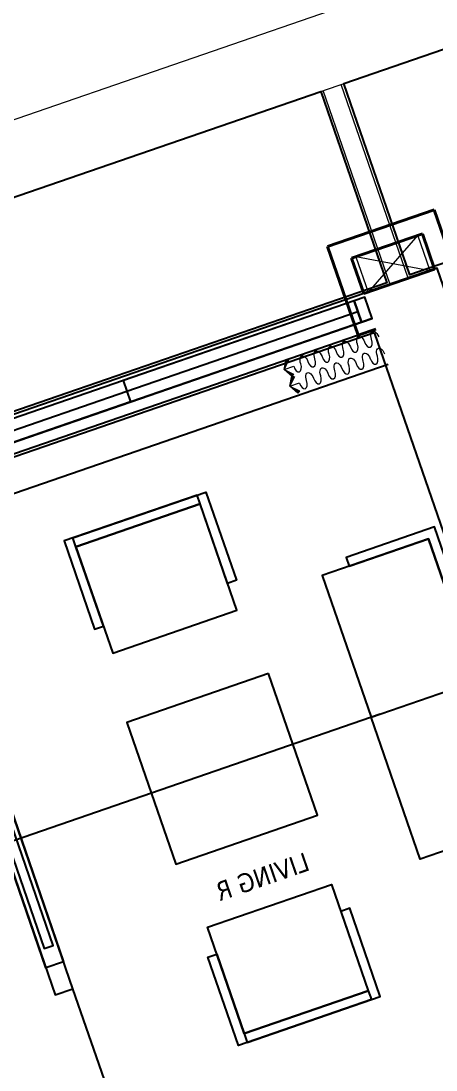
# Model space of a CAD drawing. Header units: millimetres. Extents: x -361702973 to 361248309, y -356458554 to 356543577.
# Drawn here: x 77206 to 79418, y 44009 to 49607 of the extents above; entities that cross this region are included whole.
import ezdxf

# ---------------------------------------------------------------- set-up
doc = ezdxf.new("R2010")
doc.units = ezdxf.units.MM
doc.header["$LTSCALE"] = 100
doc.header["$MEASUREMENT"] = 0
doc.linetypes.add('ACAD_ISO03W100', pattern=[30, 12, -18])
doc.linetypes.add('HIDDEN', pattern=[0.375, 0.25, -0.125])
for name, color, linetype in [('1VinaPVC-Text', 9, 'Continuous'), ('A-ANNO-ROOM', 50, 'Continuous'), ('A-WALL-FNSH', 11, 'Continuous'), ('dien tich thong thuy', 3, 'Continuous'), ('IDEA - dim', 251, 'Continuous'), ('KT-Net manh', 139, 'Continuous')]:
    doc.layers.add(name, color=color, linetype=linetype)
for name, color, linetype, lineweight in [('AUDIT_I_220808132811-11', 7, 'Continuous', 9), ('CIC36 net manh', 8, 'Continuous', 9), ('KT-Kich thuoc', 159, 'Continuous', 18), ('KT-lomo nuoc', 3, 'HIDDEN', 5), ('KT-Net cat', 1, 'Continuous', 40)]:
    doc.layers.add(name, color=color, linetype=linetype, lineweight=lineweight)
doc.styles.add('220126_HDN_HBA typical plan$0$211210_HDN_HBA_TYPICAL PLAN CORE OPT 1$0$HBA-Text', font='GOTHIC.TTF')
doc.styles.add('Tahoma', font='tahoma.ttf')

# ---------------------------------------------------------------- blocks, each defined once
blk = doc.blocks.new('A$C418F5BC8')
at = {"layer": 'A-ANNO-ROOM', "insert": (648.1133449638728, 1090.790118377889), "char_height": 600, "attachment_point": 2, "rotation": 50.44882673977027, "style": '220126_HDN_HBA typical plan$0$211210_HDN_HBA_TYPICAL PLAN CORE OPT 1$0$HBA-Text'}
blk.add_mtext_dynamic_manual_height_columns('SL-S', width=722857412.8743668, gutter_width=9765.624999999996, heights=[0], dxfattribs=at)
blk = doc.blocks.new('A$C1AAC5519')
at = {"layer": 'A-ANNO-ROOM', "insert": (772.955269176513, 1216.574747113511), "char_height": 600, "attachment_point": 2, "rotation": 50.44882673977027, "style": '220126_HDN_HBA typical plan$0$211210_HDN_HBA_TYPICAL PLAN CORE OPT 1$0$HBA-Text'}
blk.add_mtext_dynamic_manual_height_columns('1-BR', width=722857412.8743668, gutter_width=9765.624999999996, heights=[0], dxfattribs=at)
blk = doc.blocks.new('A$C2A6C5140')
at = {"layer": 'A-ANNO-ROOM', "insert": (731.4497625969816, 1190.0169191678, 0.0003277973379295924), "char_height": 600, "attachment_point": 2, "rotation": 50.44882673977027, "style": '220126_HDN_HBA typical plan$0$211210_HDN_HBA_TYPICAL PLAN CORE OPT 1$0$HBA-Text'}
blk.add_mtext_dynamic_manual_height_columns('2-BR', width=722857412.8743668, gutter_width=9765.624999999996, heights=[0], dxfattribs=at)
blk = doc.blocks.new('A$C5388591E')
at = {"layer": 'A-ANNO-ROOM', "insert": (894.3001998505497, 842.1987865094561, 0.0004622000541105721), "char_height": 600, "attachment_point": 2, "rotation": 1.4064704596368105, "style": '220126_HDN_HBA typical plan$0$211210_HDN_HBA_TYPICAL PLAN CORE OPT 1$0$HBA-Text'}
blk.add_mtext_dynamic_manual_height_columns('3-BR', width=722857412.8743668, gutter_width=9765.624999999996, heights=[0], dxfattribs=at)
blk = doc.blocks.new('A$C21AF0CCA')
at = {"layer": 'A-ANNO-ROOM', "insert": (1197.56892258345, 814.6835720778872), "char_height": 600, "attachment_point": 2, "rotation": 0.10542954816276216, "style": '220126_HDN_HBA typical plan$0$211210_HDN_HBA_TYPICAL PLAN CORE OPT 1$0$HBA-Text'}
blk.add_mtext_dynamic_manual_height_columns('1-BR+', width=722857412.8743668, gutter_width=9765.624999999996, heights=[0], dxfattribs=at)
blk = doc.blocks.new('stdo')
at = {"layer": 'KT-Net manh'}
blk.add_lwpolyline([(3434.999999999956, -10514.99999999997), (4135.000000000015, -10515.00000000001), (4134.999999999993, -1100), (4149.999999999956, -1100.000000000728)], dxfattribs=at)
blk = doc.blocks.new('*U150')
for points in [[(482.6951045578201, -398.9039813853606), (464.6170375002125, -396.4493711387506), (464.3337632049024, -466.3349522090732)], [(396.7561588253833, -484.1490495130481), (464.3337632049024, -466.3349522090732), (394.4481821902239, -466.0516779393653)]]:
    blk.add_hatch(color=256).paths.add_polyline_path(points)
blk.add_line((464.3337632049024, -466.3349522090732), (416.9273155568029, -418.7598943406972))
for points in [[(482.6951045578201, -398.9039813853606), (464.6170375002125, -396.4493711387506), (464.3337632049024, -466.3349522090732)], [(396.7561588253833, -484.1490495130481), (464.3337632049024, -466.3349522090732), (394.4481821902239, -466.0516779393653)]]:
    blk.add_lwpolyline(points, close=True)
for centre in [(16.76743755071067, -17.17677016190672), (85.71403000141326, -87.65612936302188), (155.3043908096025, -157.4940017787478), (224.8947516177918, -227.3318741944736), (294.485112425981, -297.1697466101995), (364.0754732341703, -367.0076190259254)]:
    blk.add_ellipse(centre, major_axis=(34.52187991841241, 31.95056764796491), ratio=0.5238875827070036, start_param=4.731720461219403, end_param=7.873313114809197)
at = {"extrusion": (0, 0, -1)}
for centre in [(51.5728287498025, -52.1059534814385), (120.5194212005051, -122.5853126825537), (190.1097820086943, -192.4231850982796), (259.7001428168836, -262.2610575140054), (329.2905036250728, -332.0989299297313), (398.8808644332621, -401.9368023454572)]:
    blk.add_ellipse(centre, major_axis=(-32.07293168385898, -34.4082260416161), ratio=0.5238875826554585, start_param=4.731720461217387, end_param=7.87331311480718, dxfattribs=at)
blk = doc.blocks.new('10')
at = {"layer": 'A-WALL-FNSH', "color": 5}
for points in [[(-19.99999997809937, -259.999999994383), (-139.9999999790307, -259.9999999925494), (-139.999999979962, -199.9999999962456), (-19.99999997949635, -199.999999994383)], [(-139.9999999822903, -2814.999999998137), (-139.9999999790307, -259.9999999925494), (-19.99999997809937, -259.999999994383), (-19.99999998275598, -2814.999999998137)], [(-79.99999998042767, -1562.499999996275), (-79.99999997949635, -259.9999999962456), (-19.99999997809937, -259.999999994383), (-19.99999997996201, -1562.499999998137)], [(-139.9999999804277, -1562.499999994412), (-139.9999999822903, -2814.999999998137), (-79.99999998229032, -2814.999999996246), (-79.99999998042767, -1562.499999996275)]]:
    blk.add_lwpolyline(points, close=True, dxfattribs=at)
blk.add_lwpolyline([(-139.999999979962, -199.9999999962456), (-139.9999999822903, -2814.999999998137)], dxfattribs=at)
at = {"layer": 'IDEA - dim'}
for p, q in [((-199.9999999981374, -199.9999999962747), (-200.0000000013824, -2874.999999996246)), ((2.342858351767063e-09, -199.999999994383), (-1.84809323400259e-09, -2874.999999998137))]:
    blk.add_line(p, q, dxfattribs=at)
for points in [[(-1349.999999998588, -748.0050340573944), (-1349.99999999952, -299.9999999925203), (-2149.999999999534, -299.9999999906868), (-2149.999999998588, -249.9999999906868), (-1299.999999997191, -249.999999994383), (-1299.999999999054, -748.0050340592861)], [(-2949.999999999054, -299.9999999906868), (-2949.999999999985, -899.9999999906868), (-2149.999999999054, -899.9999999925203), (-2149.999999999534, -299.9999999906868)], [(-1349.99999999952, -299.9999999925203), (-1349.999999999985, -899.999999994383), (-2149.999999999054, -899.9999999925203), (-2149.999999999534, -299.9999999906868)], [(-3075.738865849082, -1390.677188729838), (-3523.743899913039, -1390.677188729867), (-3523.743899913956, -2090.677188729838), (-3573.743899913956, -2090.677188729838), (-3573.743899912559, -1340.677188729867), (-3075.738865847685, -1340.677188729867)], [(-1750.000000000451, -1340.677188733593), (-1750.000000000931, -2140.67718873173), (-2550.000000000917, -2140.677188729838), (-2550.000000000451, -1340.67718873173)], [(-1224.261134152286, -1390.67718873173), (-776.2561000860151, -1390.67718873173), (-776.2561000878777, -2090.677188729838), (-726.2561000864807, -2090.677188731701), (-726.2561000864807, -1340.677188733593), (-1224.261134151355, -1340.677188733593)], [(-3075.738865849082, -2090.67718873173), (-3523.743899913956, -2090.677188729838), (-3523.743899913039, -1390.677188729867), (-3573.743899914421, -1390.677188727976), (-3573.743899914421, -2140.677188729838), (-3075.738865848616, -2140.677188731701)], [(-3523.743899913956, -2090.677188729838), (-2923.743899914421, -2090.677188731701), (-2923.743899913025, -1390.677188728005), (-3523.743899913039, -1390.677188729867)], [(-776.2561000878777, -2090.677188729838), (-1376.256100088809, -2090.677188731701), (-1376.256100087878, -1390.67718873173), (-776.2561000860151, -1390.67718873173)], [(-1224.261134153683, -2090.677188733564), (-776.2561000878777, -2090.677188729838), (-776.2561000860151, -1390.67718873173), (-726.2561000864807, -1390.677188731701), (-726.256100087412, -2140.677188735426), (-1224.261134152286, -2140.677188733564)], [(-1200.000000002314, -2974.999999994412), (-3000.000000000917, -2974.999999990687), (-3000.000000002779, -2874.999999988824), (-1200.000000001397, -2874.999999988824)], [(-2847.500000003245, -2874.99999999252), (-2847.500000001848, -2974.999999992549), (-1352.500000002779, -2974.999999994383), (-1352.500000001848, -2874.999999990687)], [(-1452.500000001848, -2899.99999999252), (-1452.500000001382, -2949.999999992549), (-2747.500000000451, -2949.999999990687), (-2747.500000002328, -2899.999999992549)]]:
    blk.add_lwpolyline(points, close=True, dxfattribs=at)
at = {"layer": 'KT-Net manh', "linetype": 'ACAD_ISO03W100', "ltscale": 4}
for p, q in [((-399.9999999981228, -199.9999999925203), (-400.0000000018481, -2874.999999996246)), ((-2149.999999999985, -849.9999999925494), (-2150.000000002779, -3599.999999992549)), ((-3900.000000002314, -2874.999999986961), (-3000.000000002779, -2874.999999988824))]:
    blk.add_line(p, q, dxfattribs=at)
at = {"layer": 'CIC36 net manh', "color": 8, "xscale": 0.8100000000112607, "yscale": 0.8100000000112607, "zscale": 0.8100000000112607, "rotation": 315.1232012038961}
for p in [(-338.6633411571238, -200.7459850180603), (-243.709714670651, -200.5282706860453)]:
    blk.add_blockref('*U150', p, dxfattribs=at)
at = {"layer": '1VinaPVC-Text', "style": 'Tahoma'}
blk.add_text('LIVING R', height=100, rotation=270.0000000266804, dxfattribs=at).set_placement((-2814.423463121973, -1468.461951337726))
blk = doc.blocks.new('*U334')
at = {"layer": 'KT-lomo nuoc', "ltscale": 500}
for p, q in [((-318.1166377263282, 247.5827157463289), (8.673617379884035e-19, -0.00929705234011635)), ((-346.4660247223507, 49.60213019069906), (28.34938699602225, 197.9712885032892))]:
    blk.add_line(p, q, dxfattribs=at)
blk.add_lwpolyline([(-346.4660247223507, 49.60213019069906), (-318.1166377263282, 247.5827157463289), (28.34938699602225, 197.9712885032892), (8.673617379884035e-19, -0.00929705234011635)], close=True, dxfattribs=at)
blk = doc.blocks.new('CTN TN T39')
at = {"layer": 'KT-Net cat'}
for p, q in [((-84870.10433661702, 21528.31007935078, -1.243685318913176e-07), (-85437.25458060583, 21332.50251886504, -1.243685318913176e-07)), ((-84706.9313695473, 21055.68487602597, -1.243685318913176e-07), (-84870.10433661685, 21528.31007935069, -1.243685318913176e-07)), ((-84931.99478386786, 21401.15044527157, -1.243685318913176e-07), (-85310.0949465271, 21270.6120716144, -1.243685318913176e-07)), ((-84931.99478386779, 21401.15044527158, -1.243685318913176e-07), (-84866.7255970398, 21212.10036394116, -1.243685318913176e-07)), ((-85437.254580606, 21332.50251886588, -1.243685318913176e-07), (-85274.08161353649, 20859.87731554115, -1.243685318913176e-07)), ((-85310.0949465272, 21270.61207161496, -1.243685318913176e-07), (-85244.8257596994, 21081.56199028506, -1.243685318913176e-07)), ((-85244.82575969915, 21081.56199028456, -1.243685318913176e-07), (-84866.72559703993, 21212.10036394172, -1.243685318913176e-07)), ((-85179.55657287138, 20892.51190895465, -1.243685318913176e-07), (-85274.08161353604, 20859.87731554041, -1.243685318913176e-07))]:
    blk.add_line(p, q, dxfattribs=at)
at = {"layer": 'KT-lomo nuoc', "linetype": 'HIDDEN', "xscale": -0.9999999999999997, "rotation": 10.8976534755902}
blk.add_blockref('*U334', (-85221.13581177246, 21089.54893934276, -1.697997784399663e-07), dxfattribs=at)

msp = doc.modelspace()

# ---------------------------------------------------------------- linework, layer by layer
at = {"layer": 'AUDIT_I_220808132811-11'}
msp.add_line((79174.47563805984, 48200.93901703467), (78817.42279308682, 49235.89853715622), dxfattribs=at)
at = {"layer": 'AUDIT_I_220808132811-11', "elevation": 4.469598132449163e-10}
for points in [[(99013.28158358758, 45087.86638798633), (96591.81466774852, 52101.56708254162, 0.3643585262583712), (91883.7777232588, 54156.43152717073), (62948.06581957143, 44174.19938163643, 0.4519047578513394), (60731.6572007366, 38521.09177919207), (68844.88280354886, 24907.26262909026, 0.3106788684848847), (75007.89375109866, 22936.00988019403), (97530.71268810221, 30727.35037666422, 0.2299220823866625), (97815.57670097044, 31142.11676835371), (98036.49818666533, 32158.79551515763, -0.2789899883790971), (98495.34331291087, 32660.41685368191), (102915.6510876441, 34181.01733374011, -0.4143403845293878), (103568.245148363, 33863.9223537845), (111897.4615060731, 9773.209343152994, 0.3197537419032749), (117095.5433125002, 6070.414265717583), (162232.9248160585, 6070.414265717583, 0.4808685683322463), (167373.4705618609, 12501.3145350407), (166764.8225651822, 15196.44946841465), (166719.5568668272, 15396.89007480725), (164944.1252416959, 23916.51352541283)], [(60902.57543493874, 38609.81694562032, -0.4594566638934902), (62942.67536269542, 43759.23628800505), (92378.42453774408, 53914.33683302815)]]:
    msp.add_lwpolyline(points, format="xyb", dxfattribs=at)
at = {"layer": 'dien tich thong thuy', "elevation": 4.47752194393534e-10}
msp.add_lwpolyline([(73443.25004513386, 47381.85146408066), (78803.24291738376, 49231.00659224176), (79155.40494636499, 48210.22367550863), (73795.83885611722, 46359.8314696926)], close=True, dxfattribs=at)

# ---------------------------------------------------------------- block references
at = {"layer": 'A-ANNO-ROOM'}
for p in [(-193366.6029767873, 192837.9996409905, 5.460855537377236e-05), (-194725.1126339572, 187914.7636662904, 5.460855537377236e-05), (-204628.500881133, 156603.4286092457, 5.461079910308954e-05), (-263479.6090599558, 50485.12915140932, 5.460850030168077e-05), (-269121.1781233152, 49296.5544193383, 5.460850030168077e-05), (-249390.2929153891, 45734.43883928895, 5.460850030168077e-05), (-231828.0778406897, 44407.82273046864, 5.460832008522107e-05), (-260545.3674363113, 42210.52099001262, 5.460850030168077e-05), (-266005.9544405445, 40714.37009385967, 5.460850030168077e-05), (-231175.8712175231, 40645.45605562796, 5.460850030168077e-05), (-228303.7210763374, 35687.765146195, 5.460832008522128e-05)]:
    msp.add_blockref('A$C21AF0CCA', p, dxfattribs=at)
at = {"layer": 'dien tich thong thuy'}
for name, p, rotation in [('A$C2A6C5140', (-235738.0721845079, 62244.32288491951, 3.214423980650787e-05), 310.9576437198666), ('A$C2A6C5140', (-226971.972951604, 58672.53392838872, 1.895367564819208e-05), 310.9576437198666), ('A$C2A6C5140', (-182858.1837168724, 33888.05154022964, 0.000178988243818107), 310.9576437198666), ('A$C2A6C5140', (-203396.9752949114, 23120.58807031136, 0.0001030398263186841), 310.9576437198666), ('A$C2A6C5140', (-180585.3237963979, 23151.33387848926, 0.000178988243818107), 310.9576437198666), ('A$C2A6C5140', (-196571.0380073554, 22922.69606213347, 0.000178988243818107), 310.9576437198666), ('A$C418F5BC8', (-247792.2532073302, 59981.48598654423, -1.001597833679712e-05), 309.6632197063607), ('A$C418F5BC8', (-251962.2979944813, 57974.75306764379, -1.001597833679712e-05), 309.6632197063607), ('A$C418F5BC8', (-255726.2573242666, 56926.2422651329, -1.001597833679712e-05), 309.6632197063607), ('A$C418F5BC8', (-259675.3290057395, 55322.63898630807, -1.001597833679712e-05), 309.6632197063607), ('A$C1AAC5519', (-244712.9849651629, 48430.23954045825, 0.0003723829774320968), 309.6566028083925), ('A$C1AAC5519', (-223357.5065853495, 48059.78935259463, 0.0005547181599990354), 309.6566028083925), ('A$C1AAC5519', (-221487.8086388012, 45005.57789840109, 0.0003723828570649432), 309.6566028083925), ('A$C418F5BC8', (-197487.0809651244, 33411.4671110799, -1.001597833679712e-05), 309.6632197063607), ('A$C418F5BC8', (-193448.7475272998, 33349.36583146098, -1.001597833679712e-05), 309.6632197063607), ('A$C418F5BC8', (-201711.797739714, 33256.21495891846, -1.001597833679712e-05), 309.6632197063607), ('A$C418F5BC8', (-206278.2197520126, 33163.06303948996, -1.001597833679712e-05), 309.6632197063607), ('A$C1AAC5519', (-271599.8972878471, 39640.33326624559, 0.0003723828655667127), 309.6566028083925), ('A$C418F5BC8', (-226889.0124284044, 31090.29572592763, -1.001597833679712e-05), 309.6632197063607), ('A$C1AAC5519', (-217339.68294671, 23702.2762728755, -0.3423708923741385), 309.6566028083925), ('A$C1AAC5519', (-211634.5547104646, 23442.24319922904, 0.0003723828655667127), 309.6566028083925), ('A$C1AAC5519', (-187964.0545017801, 23164.08220845302, 0.0003723828655667127), 309.6566028083925)]:
    msp.add_blockref(name, p, dxfattribs=dict(at, rotation=rotation))
for name, p in [('A$C418F5BC8', (-197463.7292652081, 182913.4540568058, 9.919419487628366e-05)), ('A$C418F5BC8', (-200258.9907205751, 179138.6891211519, 4.458552763712727e-05)), ('A$C2A6C5140', (-188160.0390614129, 177105.642765429, 9.919419487628366e-05)), ('A$C418F5BC8', (-200994.9430359419, 174771.894767079, 4.458552763712727e-05)), ('A$C2A6C5140', (-234759.4766391878, 172444.9136382493, 4.458552763712727e-05)), ('A$C418F5BC8', (-200719.9128290097, 170423.8323274105, 4.458552763712727e-05)), ('A$C2A6C5140', (-190797.8283776039, 169517.5067573905, 9.919419487628366e-05)), ('A$C1AAC5519', (-230167.9898228928, 167012.0323451896, 0.0003723828655667197)), ('A$C418F5BC8', (-202290.0123814641, 165833.5958576689, 9.919419487628366e-05)), ('A$C1AAC5519', (-241412.7857485664, 165333.8017953324, 0.0003723828655667197)), ('A$C418F5BC8', (-226321.6487100684, 164849.0004456656, 4.458552763712727e-05)), ('A$C418F5BC8', (-223174.4637594427, 162010.1787619262, 0.05488942016446244)), ('A$C418F5BC8', (-203583.8919471729, 161846.927602817, 4.458552763712727e-05)), ('A$C418F5BC8', (-244807.1773967599, 161329.3218979316, 0.05488941081008353)), ('A$C2A6C5140', (-193344.5366901597, 160504.8948145737, 9.919419487628366e-05)), ('A$C418F5BC8', (-219934.1653648383, 159334.2093209107, 0.05488940151768119)), ('A$C1AAC5519', (-248428.8589248053, 157037.2006521042, 0.0003723828655667197)), ('A$C1AAC5519', (-252286.3459864925, 152336.1708680308, 0.02738517669695963)), ('A$C2A6C5140', (-195752.5445711951, 151816.0180695198, 4.458552763712727e-05)), ('A$C418F5BC8', (-228142.1604593961, 149140.0456224125, 0.05488939420954132)), ('A$C1AAC5519', (-255923.8224010994, 147682.0149176453, 0.0004269909932618908)), ('A$C418F5BC8', (-224737.6489350568, 146340.2200414557, 0.05488939420954583)), ('A$C2A6C5140', (-198038.3940573054, 144980.9671920894, 4.458552763712727e-05)), ('A$C418F5BC8', (-221724.5828443308, 144236.942033412, 4.458552763895914e-05)), ('A$C1AAC5519', (-260576.8913636276, 142107.7025675907, 0.027822102169103)), ('A$C418F5BC8', (-245667.6157152384, 140788.472051876, 9.916924510345083e-05)), ('A$C418F5BC8', (-263605.4986913943, 138503.2694156115, 0.05488941081008353)), ('A$C2A6C5140', (-199977.0465312221, 137220.1243192966, 9.919419487628366e-05)), ('A$C418F5BC8', (-247616.0924330471, 136995.8708936881, 4.458552763712727e-05)), ('A$C418F5BC8', (-266636.7078710849, 135433.6128811316, 4.458552763712727e-05)), ('A$C1AAC5519', (-268569.1861684484, 131058.0044733415, 0.0003723828655667197)), ('A$C418F5BC8', (-252583.1748971227, 130659.4905633791, 9.92039971646407e-05)), ('A$C418F5BC8', (-256446.2619547517, 127486.843743643, 4.458552763712727e-05)), ('A$C418F5BC8', (-258902.9768848096, 124459.8911733059, 0.05488941081005369)), ('A$C2A6C5140', (-265461.1614808204, 122023.7036381988, 0.02705737929207316)), ('A$C5388591E', (-193808.7999730141, 199941.1790572023, 4.458570785358675e-05)), ('A$C5388591E', (-210573.5526519337, 135718.1497136029, 9.91946273371655e-05)), ('A$C5388591E', (-276921.94039411, 49051.50231821807, -1.001579812033762e-05)), ('A$C5388591E', (-224277.5649896398, 23412.81915787171, 4.458552763712727e-05))]:
    msp.add_blockref(name, p, dxfattribs=at)

# ---------------------------------------------------------------- next in the draw order: block references
at = {"layer": 'IDEA - dim', "xscale": -1, "rotation": 19.04713825938466}
msp.add_blockref('stdo', (82974.59845373558, 50676.42330364986, -5.460117087949517e-05), dxfattribs=at)

# ---------------------------------------------------------------- next in the draw order: linework, layer by layer
at = {"layer": 'AUDIT_I_220808132811-11'}
msp.add_line((79269.00814274681, 48233.55198313111), (78911.95529777379, 49268.51150325266), dxfattribs=at)
at = {"layer": 'dien tich thong thuy'}
for points, elevation in [([(82891.61341879629, 50641.98172406285), (83243.6129495075, 49621.66982761117), (79278.29121062113, 48252.63789947559), (78926.2953837265, 49272.9390599808)], 7.093634520477567e-10), ([(79088.73966020776, 47943.67204340069), (80002.44199058082, 45297.16289776114), (80219.91181262722, 45372.04221973183), (82308.52984780804, 39322.42786709229), (77024.5800746658, 37498.15409523848), (76425.73528551246, 39232.68859143739), (76317.03148875097, 39195.15880901241), (75582.75313693259, 41321.97222397134), (75573.30063286707, 41318.70876463028), (74817.80979533389, 43506.96345602664), (74926.5183412066, 43544.49487807331), (74011.86294084729, 46190.88985590629)], -5.46011708795021e-05)]:
    msp.add_lwpolyline(points, close=True, dxfattribs=dict(at, elevation=elevation))

# ---------------------------------------------------------------- next in the draw order: block references
at = {"layer": 'IDEA - dim', "xscale": -1, "rotation": 289.0471379539938}
msp.add_blockref('10', (79221.80412179496, 48217.06525666616, -5.460117087949517e-05), dxfattribs=at)
at = {"layer": 'KT-Kich thuoc', "color": 2}
msp.add_blockref('CTN TN T39', (164277.5164882442, 27070.4146309873, 1.242184679685134e-07), dxfattribs=at)

doc.saveas('drawing.dxf')
